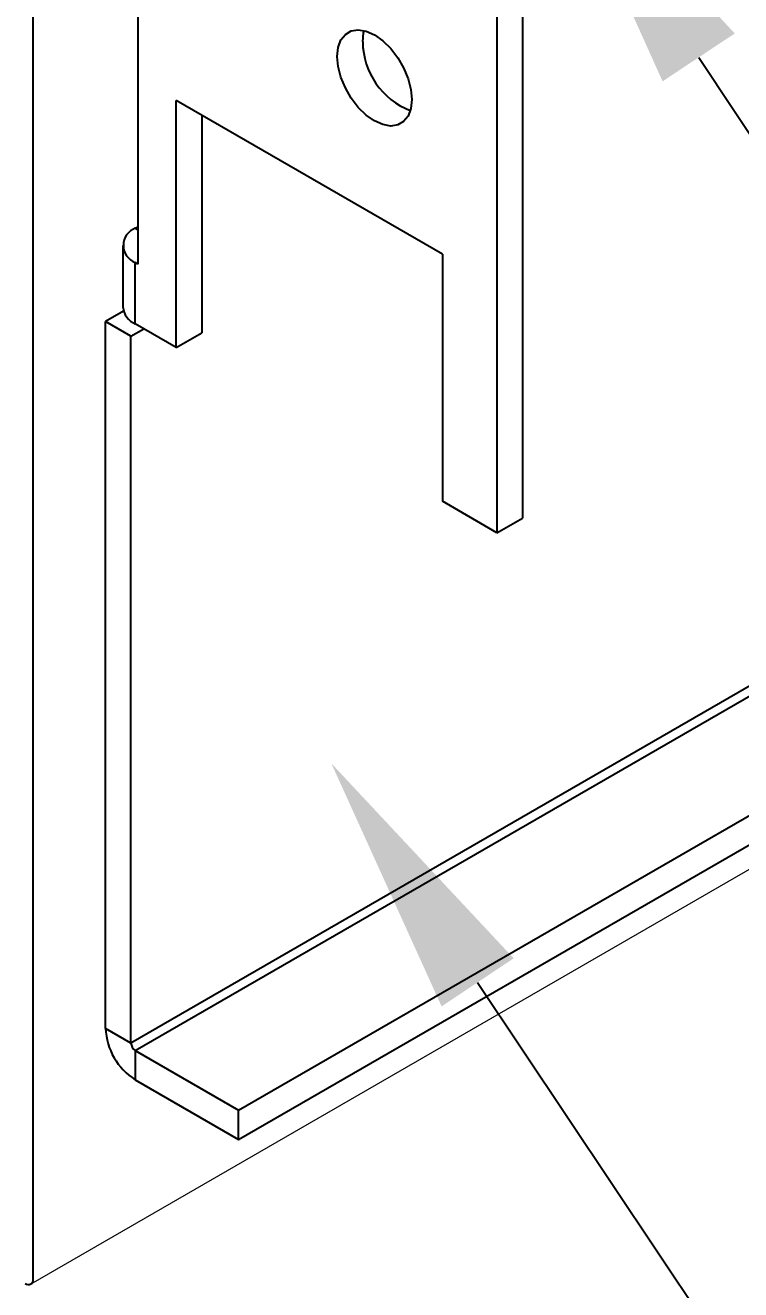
# Model space of a CAD drawing. Extents: x 0 to 9.6, y -11.7 to 0.2.
# Drawn here: x 6.206 to 7.156, y -9.211 to -7.531 of the extents above; entities that cross this region are included whole.
import ezdxf
from ezdxf import colors
from ezdxf.entities.mleader import LeaderData, LeaderLine
from ezdxf.math import Vec2, Vec3

# ---------------------------------------------------------------- set-up
doc = ezdxf.new("R2010")
doc.units = 0
doc.header["$LTSCALE"] = 0.5
doc.header["$MEASUREMENT"] = 0
for name, color, linetype in [('FAB DWG', 221, 'CONTINUOUS'), ('Housing', 150, 'CONTINUOUS'), ('Mounting', 4, 'CONTINUOUS')]:
    doc.layers.add(name, color=color, linetype=linetype)
doc.styles.get("Standard").update_dxf_attribs({"font": 'arial.ttf'})

msp = doc.modelspace()

# ---------------------------------------------------------------- linework, layer by layer
at = {"layer": 'Housing', "linetype": 'Continuous', "lineweight": 25, "transparency": 16777216}
msp.add_line((6.2165, -9.1962), (6.2165, -6.8528), dxfattribs=at)
at = {"layer": 'Housing', "lineweight": 20, "transparency": 16777216, "extrusion": (-1.66533e-16, 0.816497, 0.57735)}
msp.add_line((9.3665, -7.3827), (6.2134, -9.2031), dxfattribs=at)
at = {"layer": 'Housing', "linetype": 'Continuous', "lineweight": 25, "transparency": 16777216}
msp.add_arc((6.21, -9.1973), 0.00655, 230.7963, 9.2144, dxfattribs=at)
at = {"layer": 'Mounting', "transparency": 16777216}
for p, q in [((6.3554, -6.9904), (6.3554, -7.8478)), ((6.8662, -7.2666), (6.8662, -8.1853)), ((6.8324, -7.2862), (6.8324, -8.2048)), ((6.7599, -7.8347), (6.4064, -7.6306)), ((6.4064, -7.9588), (6.4064, -7.6306)), ((6.4402, -7.6501), (6.4402, -7.9393)), ((6.3519, -7.8002), (6.3554, -7.7982)), ((6.3554, -7.8022), (6.3519, -7.8002)), ((6.3356, -7.823), (6.3356, -7.9046)), ((6.3519, -7.9274), (6.3519, -7.8457)), ((6.3554, -7.8478), (6.3519, -7.8457)), ((6.7599, -7.8347), (6.7599, -8.1629)), ((6.3365, -7.9103), (6.3125, -7.9241)), ((6.3365, -7.9103), (6.3125, -7.9241)), ((6.3463, -7.9436), (6.3125, -7.9241)), ((6.3463, -7.9436), (6.3125, -7.9241)), ((6.4064, -7.9588), (6.3519, -7.9274)), ((6.3463, -7.9436), (6.3632, -7.9339)), ((6.4064, -7.9588), (6.4402, -7.9393)), ((6.8324, -8.2048), (6.7599, -8.1629)), ((6.8324, -8.2048), (6.8662, -8.1853))]:
    msp.add_line(p, q, dxfattribs=at)
at = {"layer": 'Mounting', "linetype": 'Continuous', "lineweight": 25, "transparency": 16777216}
for p, q in [((6.3125, -8.8634), (6.3125, -7.9241)), ((6.3463, -8.8829), (6.3463, -7.9436)), ((7.7605, -8.0665), (6.3463, -8.8829)), ((6.3519, -8.8927), (7.7662, -8.0763)), ((6.4893, -8.972), (7.9035, -8.1556)), ((6.4893, -9.011), (7.9035, -8.1946)), ((6.3463, -8.8829), (6.3125, -8.8634)), ((6.3519, -8.8927), (6.4893, -8.972)), ((6.3519, -8.8927), (6.3519, -8.9317)), ((6.3519, -8.9317), (6.4893, -9.011)), ((6.4893, -9.011), (6.4893, -8.972))]:
    msp.add_line(p, q, dxfattribs=at)
at = {"layer": 'Mounting', "transparency": 16777216, "flags": 128}
for points in [[(6.6203, -7.572), (6.6215, -7.56), (6.6252, -7.55), (6.6311, -7.5426), (6.6389, -7.538), (6.6483, -7.5366), (6.6588, -7.5385), (6.6698, -7.5434), (6.6808, -7.5512), (6.6913, -7.5614), (6.7006, -7.5737), (6.7085, -7.5872), (6.7144, -7.6015), (6.718, -7.6157), (6.7193, -7.6291), (6.718, -7.6411), (6.7144, -7.6511), (6.7085, -7.6585), (6.7006, -7.663), (6.6913, -7.6644), (6.6808, -7.6626), (6.6698, -7.6577), (6.6588, -7.6499), (6.6483, -7.6396), (6.6389, -7.6274), (6.6311, -7.6138), (6.6252, -7.5996), (6.6215, -7.5854), (6.6203, -7.572)], [(6.6541, -7.5525), (6.6553, -7.5405), (6.656, -7.5377)]]:
    msp.add_lwpolyline(points, dxfattribs=at)
at = {"layer": 'Mounting', "transparency": 16777216}
for centre, radius, start, end in [((6.7535, -7.5513), 0.0994, 180.6658, 248.6863), ((6.3606, -7.823), 0.0244, 110.7834, 249.2166), ((6.3635, -7.9018), 0.0281, 185.6948, 245.6253)]:
    msp.add_arc(centre, radius, start, end, dxfattribs=at)
at = {"layer": 'Mounting', "linetype": 'Continuous', "lineweight": 25, "transparency": 16777216}
for centre, radius, start, end in [((6.3982, -8.8595), 0.0858, 182.6055, 237.3945), ((6.3586, -8.8823), 0.0123, 182.6054, 237.3946)]:
    msp.add_arc(centre, radius, start, end, dxfattribs=at)

# ---------------------------------------------------------------- leaders
at = {"layer": 'FAB DWG', "transparency": 16777216}
ml = msp.add_multileader_mtext('Standard', dxfattribs=at)
ml.set_content('#8-32 NUT\\PHW90730', color=256)
ml.set_leader_properties()
ml.build(insert=Vec2(0, 0))
ml.multileader.update_dxf_attribs({"dogleg_length": 0.36, "arrow_head_size": 0.35})
ctx = ml.context
ctx.base_point, ctx.char_height, ctx.arrow_head_size, ctx.landing_gap_size, ctx.plane_origin = Vec3(8.053, -8.4662), 0.188, 0.35, 0.09, Vec3(10.6027, 5.3503)
notes = []
notes.append((ctx, [(1, (1, 1, 0), (7.693, -8.4662), (1, 0), 0.36, [(0, [(6.9069, -7.2816)], 0, [])])]))
ctx.mtext.insert, ctx.mtext.flow_direction = Vec3(8.143, -8.3705), 5
ml = msp.add_multileader_mtext('Standard', dxfattribs=at)
ml.set_content('BK01547\\PHW08380', color=256)
ml.set_leader_properties()
ml.build(insert=Vec2(0, 0))
ml.multileader.update_dxf_attribs({"dogleg_length": 0.36, "arrow_head_size": 0.35})
ctx = ml.context
ctx.base_point, ctx.char_height, ctx.arrow_head_size, ctx.landing_gap_size, ctx.plane_origin = Vec3(7.4879, -9.283), 0.188, 0.35, 0.09, Vec3(4.0783, 5.5205)
notes.append((ctx, [(1, (1, 1, 0), (7.1279, -9.283), (1, 0), 0.36, [(0, [(6.6124, -8.5112)], 0, [])])]))
ctx.mtext.insert, ctx.mtext.width, ctx.mtext.flow_direction = Vec3(7.5779, -9.1873), 1.049517, 5
ml = msp.add_multileader_mtext('Standard', dxfattribs=at)
ml.set_content('#8-32 SCREW\\PHW83201-00', color=256)
ml.set_leader_properties()
ml.build(insert=Vec2(0, 0))
ml.multileader.update_dxf_attribs({"dogleg_length": 0.36, "arrow_head_size": 0.35})
ctx = ml.context
ctx.base_point, ctx.char_height, ctx.arrow_head_size, ctx.landing_gap_size, ctx.plane_origin = Vec3(6.3774, -10.2822), 0.188, 0.35, 0.09, Vec3(9.0481, 2.3953)
notes.append((ctx, [(1, (1, 1, 0), (6.0174, -10.2822), (1, 0), 0.36, [(0, [(4.5986, -8.6171)], 0, [])])]))
ctx.mtext.insert, ctx.mtext.flow_direction = Vec3(6.4674, -10.1865), 5
for ctx, leaders in notes:
    for number, flags, end, landing, length, lines in leaders:
        leader = LeaderData()
        leader.index, (leader.has_last_leader_line, leader.has_dogleg_vector, leader.attachment_direction) = number, flags
        leader.last_leader_point, leader.dogleg_vector, leader.dogleg_length = Vec3(end), Vec3(landing), length
        for number, points, colour, breaks in lines:
            line = LeaderLine()
            line.index, line.vertices, line.color, line.breaks = number, Vec3.list(points), colors.encode_raw_color(colour), breaks
            leader.lines.append(line)
        ctx.leaders.append(leader)

doc.saveas('drawing.dxf')
